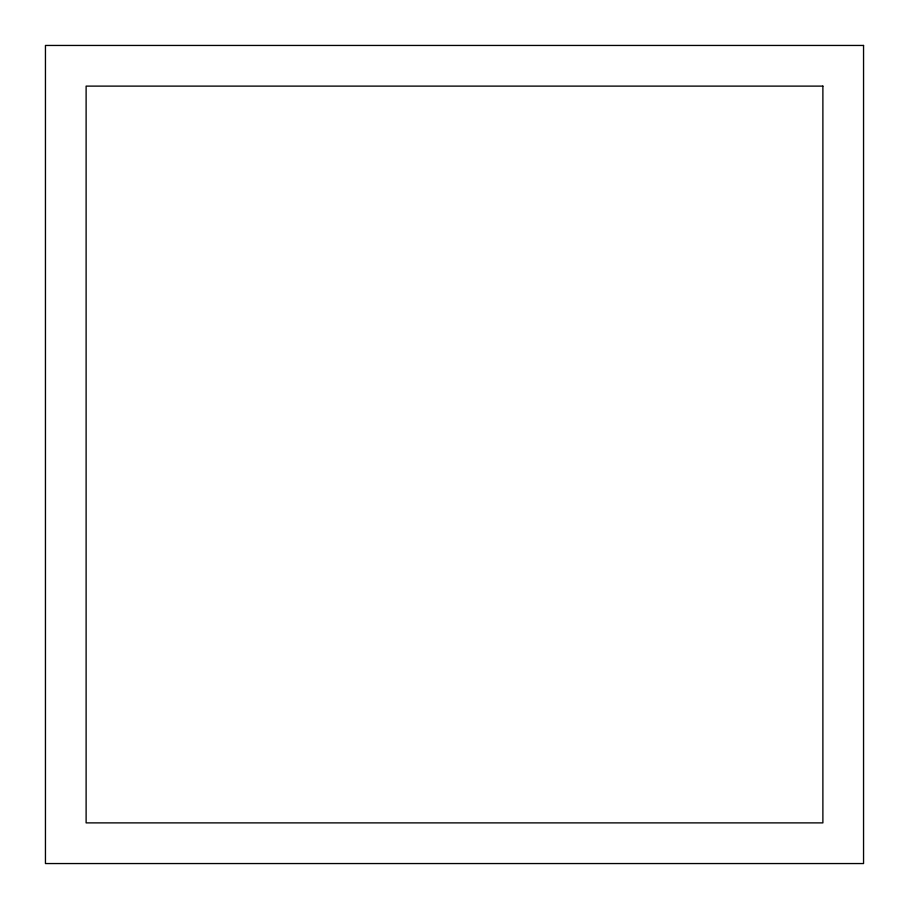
<?xml version="1.0" encoding="UTF-8"?>
<svg xmlns="http://www.w3.org/2000/svg" width="909" height="909" viewBox="0 0 909 909"><rect width="100%" height="100%" fill="white"/><g stroke="black" fill="none" stroke-linecap="round" stroke-linejoin="round"><path stroke-width="1.36" d="M863.55 45.45L45.45 45.45L45.45 863.55L863.55 863.55L863.55 45.45M822.884 86.116L86.116 86.116L86.116 822.884L822.884 822.884L822.884 86.116"/></g></svg>
